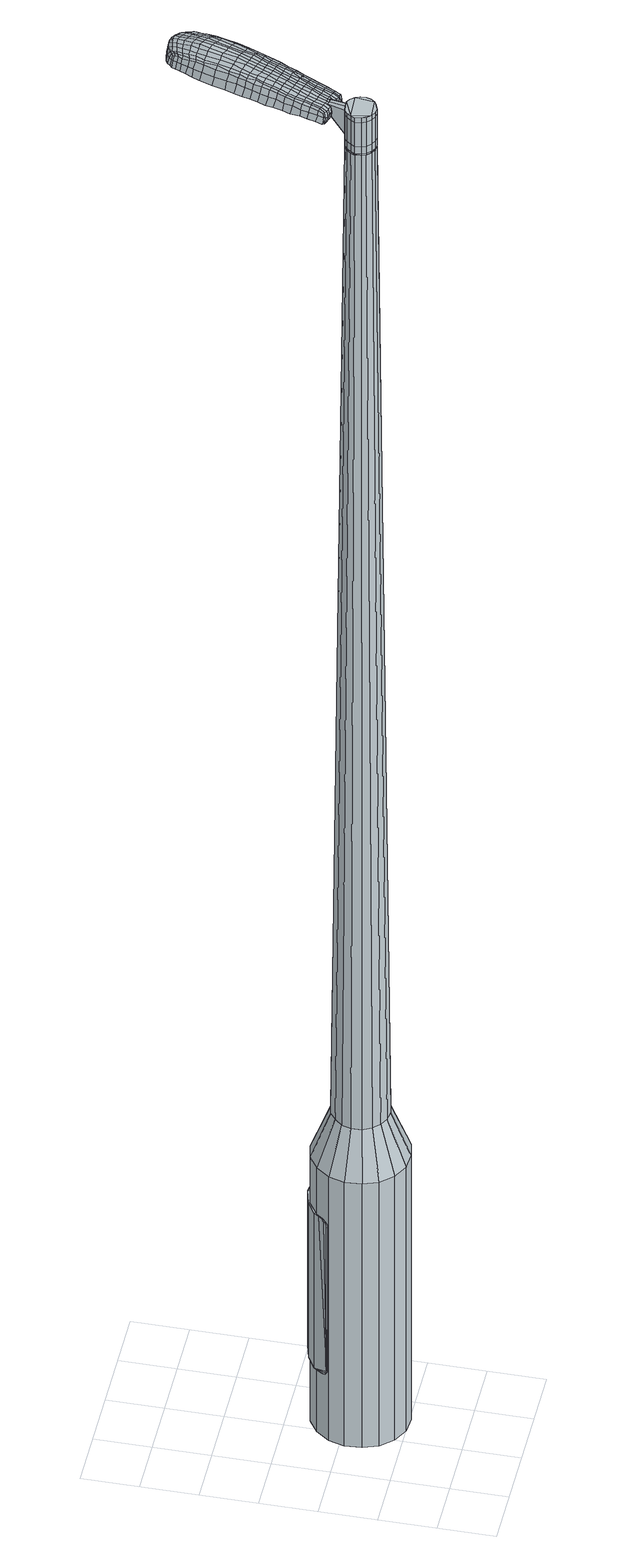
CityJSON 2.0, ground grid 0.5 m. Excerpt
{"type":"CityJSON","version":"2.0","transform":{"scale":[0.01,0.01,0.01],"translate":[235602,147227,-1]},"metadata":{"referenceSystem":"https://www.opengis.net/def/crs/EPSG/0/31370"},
"CityObjects":{
"object1":{"type":"GenericCityObject","attributes":{"cluster":628,"mean_distance_to_centroid":0.0548,"new_centroid_x":235602.78,"new_centroid_y":147227.89,"mean_distance_to_camera":6,"H1":107.79,"H2":111.02,"Z_final":111.36,"cluster2":-1,"proj_x":235607.17,"proj_y":147229.22,"id_line":64984,"bearing_l":163.11,"distance":4.59,"orientation":"right","G_obj":73.11},"geometry":[{"type":"MultiSurface","lod":"2","boundaries":[[[0,1,2,3]],[[1,4,5,2]],[[4,6,7,5]],[[6,8,9,7]],[[8,10,11,9]],[[10,12,13,11]],[[12,14,15,13]],[[14,16,17,15]],[[16,18,19,17]],[[18,20,21,19]],[[20,22,23,21]],[[22,24,25,23]],[[24,26,27,25]],[[26,28,29,27]],[[28,30,31,29]],[[30,32,33,31]],[[32,34,35,33]],[[34,0,3,35]],[[36,37,38,39]],[[38,40,41,42]],[[41,43,42]],[[42,44,45,46]],[[45,47,46]],[[46,48,49,50]],[[49,51,50]],[[42,46,50,38]],[[50,52,39,38]],[[53,36,39]],[[2,5,7,35]],[[7,9,11,15]],[[11,13,15]],[[15,17,19,23]],[[19,21,23]],[[23,25,27,31]],[[27,29,31]],[[15,23,31,7]],[[31,33,35,7]],[[3,2,35]],[[1,0,54,55]],[[0,34,56,54]],[[34,32,57,56]],[[32,30,58,57]],[[30,28,59,58]],[[28,26,60,59]],[[26,24,61,60]],[[24,22,62,61]],[[22,20,63,62]],[[20,18,64,63]],[[18,16,65,64]],[[16,14,66,65]],[[14,12,67,66]],[[12,10,68,67]],[[10,8,69,68]],[[8,6,70,69]],[[6,4,71,70]],[[4,1,55,71]],[[55,54,72,73]],[[54,56,74,72]],[[56,57,75,74]],[[57,58,76,75]],[[58,59,77,76]],[[59,60,78,77]],[[60,61,79,78]],[[61,62,80,79]],[[62,63,81,80]],[[63,64,82,81]],[[64,65,83,82]],[[65,66,84,83]],[[66,67,85,84]],[[67,68,86,85]],[[68,69,87,86]],[[69,70,88,87]],[[70,71,89,88]],[[71,55,73,89]],[[90,91,92,93]],[[74,94,91,90]],[[95,96,94,74]],[[97,98,96,95]],[[77,99,98,97]],[[100,101,99,77]],[[79,102,101,100]],[[103,104,102,79]],[[105,106,104,103]],[[107,108,106,105]],[[109,110,108,107]],[[84,111,110,109]],[[85,112,111,84]],[[113,114,112,85]],[[87,115,114,113]],[[116,117,115,87]],[[89,118,117,116]],[[93,92,118,89]],[[119,120,121,122]],[[123,119,122,124]],[[125,123,124,126]],[[127,125,126,128]],[[129,127,128,130]],[[131,129,130,132]],[[133,131,132,134]],[[135,133,134,136]],[[137,135,136,138]],[[139,137,138,140]],[[141,139,140,142]],[[143,141,142,144]],[[145,143,144,146]],[[147,145,146,148]],[[149,147,148,150]],[[151,149,150,152]],[[73,72,90,93]],[[72,74,90]],[[75,95,74]],[[75,76,97,95]],[[76,77,97]],[[78,100,77]],[[78,79,100]],[[80,103,79]],[[80,81,105,103]],[[81,82,107,105]],[[82,83,109,107]],[[83,84,109]],[[86,113,85]],[[86,87,113]],[[88,116,87]],[[88,89,116]],[[73,93,89]],[[153,154,92,91]],[[154,118,92]],[[155,117,118]],[[155,115,117]],[[156,114,115]],[[156,112,114]],[[157,110,111]],[[157,158,108,110]],[[158,159,106,108]],[[159,160,104,106]],[[160,102,104]],[[161,101,102]],[[161,99,101]],[[162,98,99]],[[162,163,96,98]],[[163,94,96]],[[153,91,94]],[[39,52,151,164]],[[154,153,165,152]],[[53,39,164,120]],[[153,94,121,165]],[[36,53,120,119]],[[94,163,122,121]],[[37,36,119,123]],[[163,162,124,122]],[[38,37,123,125]],[[162,99,126,124]],[[40,38,125,127]],[[99,161,128,126]],[[41,40,127,129]],[[161,102,130,128]],[[43,41,129,131]],[[102,160,132,130]],[[42,43,131,133]],[[160,159,134,132]],[[44,42,133,135]],[[159,158,136,134]],[[45,44,135,137]],[[158,157,138,136]],[[47,45,137,139]],[[157,111,140,138]],[[46,47,139,141]],[[111,112,142,140]],[[48,46,141,143]],[[112,156,144,142]],[[49,48,143,145]],[[156,115,146,144]],[[51,49,145,147]],[[115,155,148,146]],[[50,51,147,149]],[[155,118,150,148]],[[52,50,149,151]],[[118,154,152,150]],[[151,152,166,167]],[[152,165,168,166]],[[165,121,169,168]],[[121,120,170,169]],[[120,164,171,170]],[[164,151,167,171]],[[172,173,174,175]],[[176,172,175,177]],[[172,176,178,179]],[[173,172,179,180]],[[181,182,183,184]],[[185,181,184,186]],[[181,185,187,188]],[[182,181,188,189]],[[190,191,192,193]],[[194,190,193,195]],[[190,194,196,197]],[[191,190,197,198]],[[199,200,201,202]],[[203,199,202,204]],[[199,203,205,206]],[[200,199,206,207]],[[208,209,210,211]],[[212,208,211,213]],[[208,212,214,215]],[[209,208,215,216]],[[217,218,219,220]],[[221,217,220,222]],[[217,221,223,224]],[[218,217,224,225]],[[226,227,228,229]],[[218,226,229,219]],[[226,218,225,230]],[[227,226,230,231]],[[232,233,234,235]],[[227,232,235,228]],[[232,227,231,236]],[[233,232,236,237]],[[238,176,177,239]],[[233,238,239,234]],[[238,233,237,240]],[[176,238,240,178]],[[241,242,243,244]],[[245,241,244,246]],[[241,245,247,248]],[[242,241,248,249]],[[250,251,252,253]],[[242,250,253,243]],[[250,242,249,254]],[[251,250,254,255]],[[256,257,258,259]],[[251,256,259,252]],[[256,251,255,260]],[[257,256,260,261]],[[262,263,264,265]],[[257,262,265,258]],[[262,257,261,266]],[[263,262,266,267]],[[268,173,180,269]],[[263,268,269,264]],[[268,263,267,270]],[[173,268,270,174]],[[271,272,273,274]],[[275,271,274,276]],[[271,275,277,278]],[[272,271,278,279]],[[280,281,282,283]],[[272,280,283,273]],[[280,272,279,284]],[[281,280,284,285]],[[286,287,288,289]],[[281,286,289,282]],[[286,281,285,290]],[[287,286,290,291]],[[292,185,186,293]],[[287,292,293,288]],[[292,287,291,294]],[[185,292,294,187]],[[295,296,297,298]],[[299,295,298,300]],[[295,299,301,302]],[[296,295,302,303]],[[304,305,306,307]],[[296,304,307,297]],[[304,296,303,308]],[[305,304,308,309]],[[310,311,312,313]],[[305,310,313,306]],[[310,305,309,314]],[[311,310,314,315]],[[316,317,318,319]],[[311,316,319,312]],[[316,311,315,320]],[[317,316,320,321]],[[322,182,189,323]],[[317,322,323,318]],[[322,317,321,324]],[[182,322,324,183]],[[325,211,210,326]],[[327,325,326,328]],[[325,327,329,330]],[[211,325,330,213]],[[331,327,328,332]],[[333,331,332,334]],[[331,333,335,336]],[[327,331,336,329]],[[337,333,334,338]],[[339,337,338,340]],[[337,339,341,342]],[[333,337,342,335]],[[343,339,340,344]],[[345,343,344,346]],[[343,345,347,348]],[[339,343,348,341]],[[349,345,346,350]],[[200,349,350,201]],[[349,200,207,351]],[[345,349,351,347]],[[352,353,198,197]],[[354,352,197,196]],[[352,354,355,356]],[[353,352,356,357]],[[358,359,357,356]],[[360,358,356,355]],[[358,360,361,362]],[[359,358,362,363]],[[364,365,363,362]],[[366,364,362,361]],[[364,366,367,368]],[[365,364,368,369]],[[370,371,369,368]],[[372,370,368,367]],[[370,372,205,203]],[[371,370,203,204]],[[373,374,375,376]],[[275,373,376,277]],[[373,275,276,377]],[[374,373,377,378]],[[379,194,195,380]],[[374,379,380,375]],[[379,374,378,381]],[[194,379,381,196]],[[382,383,384,385]],[[221,382,385,223]],[[382,221,222,386]],[[383,382,386,387]],[[388,389,390,391]],[[383,388,391,384]],[[388,383,387,392]],[[389,388,392,393]],[[394,191,198,395]],[[389,394,395,390]],[[394,389,393,396]],[[191,394,396,192]],[[397,398,399,400]],[[179,397,400,180]],[[397,179,178,401]],[[398,397,401,402]],[[403,404,405,406]],[[398,403,406,399]],[[403,398,402,407]],[[404,403,407,408]],[[409,202,201,410]],[[404,409,410,405]],[[409,404,408,411]],[[202,409,411,204]],[[412,413,414,415]],[[184,412,415,186]],[[412,184,183,416]],[[413,412,416,417]],[[418,206,205,419]],[[413,418,419,414]],[[418,413,417,420]],[[206,418,420,207]],[[421,422,423,424]],[[299,421,424,301]],[[421,299,300,425]],[[422,421,425,426]],[[427,212,213,428]],[[422,427,428,423]],[[427,422,426,429]],[[212,427,429,214]],[[430,431,432,433]],[[245,430,433,247]],[[430,245,246,434]],[[431,430,434,435]],[[436,437,438,439]],[[431,436,439,432]],[[436,431,435,440]],[[437,436,440,441]],[[442,209,216,443]],[[437,442,443,438]],[[442,437,441,444]],[[209,442,444,210]],[[445,446,435,434]],[[244,445,434,246]],[[445,244,243,447]],[[446,445,447,448]],[[449,450,441,440]],[[446,449,440,435]],[[449,446,448,451]],[[450,449,451,452]],[[453,326,210,444]],[[450,453,444,441]],[[453,450,452,454]],[[326,453,454,328]],[[455,456,457,458]],[[302,455,458,303]],[[455,302,301,424]],[[456,455,424,423]],[[459,330,329,460]],[[456,459,460,457]],[[459,456,423,428]],[[330,459,428,213]],[[461,462,448,447]],[[253,461,447,243]],[[461,253,252,463]],[[462,461,463,464]],[[465,466,452,451]],[[462,465,451,448]],[[465,462,464,467]],[[466,465,467,468]],[[469,332,328,454]],[[466,469,454,452]],[[469,466,468,470]],[[332,469,470,334]],[[471,472,473,474]],[[308,471,474,309]],[[471,308,303,458]],[[472,471,458,457]],[[475,336,335,476]],[[472,475,476,473]],[[475,472,457,460]],[[336,475,460,329]],[[477,478,464,463]],[[259,477,463,252]],[[477,259,258,479]],[[478,477,479,480]],[[481,482,468,467]],[[478,481,467,464]],[[481,478,480,483]],[[482,481,483,484]],[[485,338,334,470]],[[482,485,470,468]],[[485,482,484,486]],[[338,485,486,340]],[[487,488,489,490]],[[314,487,490,315]],[[487,314,309,474]],[[488,487,474,473]],[[491,342,341,492]],[[488,491,492,489]],[[491,488,473,476]],[[342,491,476,335]],[[493,494,480,479]],[[265,493,479,258]],[[493,265,264,495]],[[494,493,495,496]],[[497,498,484,483]],[[494,497,483,480]],[[497,494,496,499]],[[498,497,499,500]],[[501,344,340,486]],[[498,501,486,484]],[[501,498,500,502]],[[344,501,502,346]],[[503,504,505,506]],[[320,503,506,321]],[[503,320,315,490]],[[504,503,490,489]],[[507,348,347,508]],[[504,507,508,505]],[[507,504,489,492]],[[348,507,492,341]],[[509,510,496,495]],[[269,509,495,264]],[[509,269,180,400]],[[510,509,400,399]],[[511,512,500,499]],[[510,511,499,496]],[[511,510,399,406]],[[512,511,406,405]],[[513,350,346,502]],[[512,513,502,500]],[[513,512,405,410]],[[350,513,410,201]],[[514,515,417,416]],[[324,514,416,183]],[[514,324,321,506]],[[515,514,506,505]],[[516,351,207,420]],[[515,516,420,417]],[[516,515,505,508]],[[351,516,508,347]],[[517,518,378,377]],[[274,517,377,276]],[[517,274,273,519]],[[518,517,519,520]],[[521,354,196,381]],[[518,521,381,378]],[[521,518,520,522]],[[354,521,522,355]],[[523,524,525,526]],[[224,523,526,225]],[[523,224,223,385]],[[524,523,385,384]],[[527,528,529,530]],[[524,527,530,525]],[[527,524,384,391]],[[528,527,391,390]],[[531,353,357,532]],[[528,531,532,529]],[[531,528,390,395]],[[353,531,395,198]],[[533,534,520,519]],[[283,533,519,273]],[[533,283,282,535]],[[534,533,535,536]],[[537,360,355,522]],[[534,537,522,520]],[[537,534,536,538]],[[360,537,538,361]],[[539,540,541,542]],[[230,539,542,231]],[[539,230,225,526]],[[540,539,526,525]],[[543,544,545,546]],[[540,543,546,541]],[[543,540,525,530]],[[544,543,530,529]],[[547,359,363,548]],[[544,547,548,545]],[[547,544,529,532]],[[359,547,532,357]],[[549,550,536,535]],[[289,549,535,282]],[[549,289,288,551]],[[550,549,551,552]],[[553,366,361,538]],[[550,553,538,536]],[[553,550,552,554]],[[366,553,554,367]],[[555,556,557,558]],[[236,555,558,237]],[[555,236,231,542]],[[556,555,542,541]],[[559,560,561,562]],[[556,559,562,557]],[[559,556,541,546]],[[560,559,546,545]],[[563,365,369,564]],[[560,563,564,561]],[[563,560,545,548]],[[365,563,548,363]],[[565,566,552,551]],[[293,565,551,288]],[[565,293,186,415]],[[566,565,415,414]],[[567,372,367,554]],[[566,567,554,552]],[[567,566,414,419]],[[372,567,419,205]],[[568,569,402,401]],[[240,568,401,178]],[[568,240,237,558]],[[569,568,558,557]],[[570,571,408,407]],[[569,570,407,402]],[[570,569,557,562]],[[571,570,562,561]],[[572,371,204,411]],[[571,572,411,408]],[[572,571,561,564]],[[371,572,564,369]],[[573,574,575,576]],[[576,575,577,578]],[[579,577,575,580]],[[580,575,574,581]],[[582,583,584,585]],[[585,584,586,587]],[[588,586,584,589]],[[589,584,583,590]],[[591,592,593,594]],[[594,593,595,596]],[[597,595,593,598]],[[598,593,592,599]],[[600,601,602,603]],[[603,602,604,605]],[[606,604,602,607]],[[607,602,601,608]],[[609,610,611,612]],[[612,611,613,614]],[[615,613,611,616]],[[616,611,610,617]],[[618,619,620,621]],[[621,620,622,623]],[[624,622,620,625]],[[625,620,619,626]],[[627,628,629,630]],[[630,629,619,618]],[[626,619,629,631]],[[631,629,628,632]],[[633,634,635,636]],[[636,635,628,627]],[[632,628,635,637]],[[637,635,634,638]],[[578,577,639,640]],[[640,639,634,633]],[[638,634,639,641]],[[641,639,577,579]],[[642,643,644,645]],[[645,644,646,647]],[[648,646,644,649]],[[649,644,643,650]],[[651,652,653,654]],[[654,653,643,642]],[[650,643,653,655]],[[655,653,652,656]],[[657,658,659,660]],[[660,659,652,651]],[[656,652,659,661]],[[661,659,658,662]],[[663,664,665,666]],[[666,665,658,657]],[[662,658,665,667]],[[667,665,664,668]],[[581,574,669,670]],[[670,669,664,663]],[[668,664,669,671]],[[671,669,574,573]],[[672,673,674,675]],[[675,674,676,677]],[[678,676,674,679]],[[679,674,673,680]],[[681,682,683,684]],[[684,683,673,672]],[[680,673,683,685]],[[685,683,682,686]],[[687,688,689,690]],[[690,689,682,681]],[[686,682,689,691]],[[691,689,688,692]],[[587,586,693,694]],[[694,693,688,687]],[[692,688,693,695]],[[695,693,586,588]],[[696,697,698,699]],[[699,698,700,701]],[[702,700,698,703]],[[703,698,697,704]],[[705,706,707,708]],[[708,707,697,696]],[[704,697,707,709]],[[709,707,706,710]],[[711,712,713,714]],[[714,713,706,705]],[[710,706,713,715]],[[715,713,712,716]],[[717,718,719,720]],[[720,719,712,711]],[[716,712,719,721]],[[721,719,718,722]],[[590,583,723,724]],[[724,723,718,717]],[[722,718,723,725]],[[725,723,583,582]],[[609,612,726,727]],[[727,726,728,729]],[[730,728,726,731]],[[731,726,612,614]],[[729,728,732,733]],[[733,732,734,735]],[[736,734,732,737]],[[737,732,728,730]],[[735,734,738,739]],[[739,738,740,741]],[[742,740,738,743]],[[743,738,734,736]],[[741,740,744,745]],[[745,744,746,747]],[[748,746,744,749]],[[749,744,740,742]],[[747,746,750,751]],[[751,750,601,600]],[[608,601,750,752]],[[752,750,746,748]],[[599,753,754,598]],[[598,754,755,597]],[[756,755,754,757]],[[757,754,753,758]],[[758,759,760,757]],[[757,760,761,756]],[[762,761,760,763]],[[763,760,759,764]],[[764,765,766,763]],[[763,766,767,762]],[[768,767,766,769]],[[769,766,765,770]],[[770,771,772,769]],[[769,772,773,768]],[[606,773,772,604]],[[604,772,771,605]],[[774,775,776,777]],[[777,776,676,678]],[[677,676,776,778]],[[778,776,775,779]],[[596,595,780,781]],[[781,780,775,774]],[[779,775,780,782]],[[782,780,595,597]],[[783,784,785,786]],[[786,785,622,624]],[[623,622,785,787]],[[787,785,784,788]],[[789,790,791,792]],[[792,791,784,783]],[[788,784,791,793]],[[793,791,790,794]],[[599,592,795,796]],[[796,795,790,789]],[[794,790,795,797]],[[797,795,592,591]],[[798,799,800,801]],[[801,800,580,581]],[[579,580,800,802]],[[802,800,799,803]],[[804,805,806,807]],[[807,806,799,798]],[[803,799,806,808]],[[808,806,805,809]],[[600,603,810,811]],[[811,810,805,804]],[[809,805,810,812]],[[812,810,603,605]],[[813,814,815,816]],[[816,815,585,587]],[[582,585,815,817]],[[817,815,814,818]],[[606,607,819,820]],[[820,819,814,813]],[[818,814,819,821]],[[821,819,607,608]],[[822,823,824,825]],[[825,824,700,702]],[[701,700,824,826]],[[826,824,823,827]],[[614,613,828,829]],[[829,828,823,822]],[[827,823,828,830]],[[830,828,613,615]],[[831,832,833,648]],[[833,646,648]],[[647,646,833,834]],[[834,833,832,835]],[[836,837,838,839]],[[839,838,832,831]],[[835,832,838,840]],[[840,838,837,841]],[[617,610,842,843]],[[843,842,837,836]],[[841,837,842,844]],[[844,842,610,609]],[[835,845,846,834]],[[834,846,645,647]],[[642,645,846,847]],[[847,846,845,848]],[[841,849,850,840]],[[840,850,845,835]],[[848,845,850,851]],[[851,850,849,852]],[[609,727,853,844]],[[844,853,849,841]],[[852,849,853,854]],[[854,853,727,729]],[[855,856,857,858]],[[858,857,703,704]],[[702,703,857,825]],[[825,857,856,822]],[[730,731,859,860]],[[860,859,856,855]],[[822,856,859,829]],[[829,859,731,614]],[[848,861,862,847]],[[847,862,654,642]],[[651,654,862,863]],[[863,862,861,864]],[[852,865,866,851]],[[851,866,861,848]],[[864,861,866,867]],[[867,866,865,868]],[[729,733,869,854]],[[854,869,865,852]],[[868,865,869,870]],[[870,869,733,735]],[[871,872,873,874]],[[874,873,709,710]],[[704,709,873,858]],[[858,873,872,855]],[[736,737,875,876]],[[876,875,872,871]],[[855,872,875,860]],[[860,875,737,730]],[[864,877,878,863]],[[863,878,660,651]],[[657,660,878,879]],[[879,878,877,880]],[[868,881,882,867]],[[867,882,877,864]],[[880,877,882,883]],[[883,882,881,884]],[[735,739,885,870]],[[870,885,881,868]],[[884,881,885,886]],[[886,885,739,741]],[[887,888,889,890]],[[890,889,715,716]],[[710,715,889,874]],[[874,889,888,871]],[[742,743,891,892]],[[892,891,888,887]],[[871,888,891,876]],[[876,891,743,736]],[[880,893,894,879]],[[879,894,666,657]],[[663,666,894,895]],[[895,894,893,896]],[[884,897,898,883]],[[883,898,893,880]],[[896,893,898,899]],[[899,898,897,900]],[[741,745,901,886]],[[886,901,897,884]],[[900,897,901,902]],[[902,901,745,747]],[[903,904,905,906]],[[906,905,721,722]],[[716,721,905,890]],[[890,905,904,887]],[[748,749,907,908]],[[908,907,904,903]],[[887,904,907,892]],[[892,907,749,742]],[[896,909,910,895]],[[895,910,670,663]],[[581,670,910,801]],[[801,910,909,798]],[[900,911,912,899]],[[899,912,909,896]],[[798,909,912,807]],[[807,912,911,804]],[[747,751,913,902]],[[902,913,911,900]],[[804,911,913,811]],[[811,913,751,600]],[[818,914,915,817]],[[817,915,725,582]],[[722,725,915,906]],[[906,915,914,903]],[[608,752,916,821]],[[821,916,914,818]],[[903,914,916,908]],[[908,916,752,748]],[[779,917,918,778]],[[778,918,675,677]],[[672,675,918,919]],[[919,918,917,920]],[[597,755,921,782]],[[782,921,917,779]],[[920,917,921,922]],[[922,921,755,756]],[[923,924,925,926]],[[926,925,625,626]],[[624,625,925,786]],[[786,925,924,783]],[[927,928,929,930]],[[930,929,924,923]],[[783,924,929,792]],[[792,929,928,789]],[[758,753,931,932]],[[932,931,928,927]],[[789,928,931,796]],[[796,931,753,599]],[[920,933,934,919]],[[919,934,684,672]],[[681,684,934,935]],[[935,934,933,936]],[[756,761,937,922]],[[922,937,933,920]],[[936,933,937,938]],[[938,937,761,762]],[[939,940,941,942]],[[942,941,631,632]],[[626,631,941,926]],[[926,941,940,923]],[[943,944,945,946]],[[946,945,940,939]],[[923,940,945,930]],[[930,945,944,927]],[[764,759,947,948]],[[948,947,944,943]],[[927,944,947,932]],[[932,947,759,758]],[[936,949,950,935]],[[935,950,690,681]],[[687,690,950,951]],[[951,950,949,952]],[[762,767,953,938]],[[938,953,949,936]],[[952,949,953,954]],[[954,953,767,768]],[[955,956,957,958]],[[958,957,637,638]],[[632,637,957,942]],[[942,957,956,939]],[[959,960,961,962]],[[962,961,956,955]],[[939,956,961,946]],[[946,961,960,943]],[[770,765,963,964]],[[964,963,960,959]],[[943,960,963,948]],[[948,963,765,764]],[[952,965,966,951]],[[951,966,694,687]],[[587,694,966,816]],[[816,966,965,813]],[[768,773,967,954]],[[954,967,965,952]],[[813,965,967,820]],[[820,967,773,606]],[[803,968,969,802]],[[802,969,641,579]],[[638,641,969,958]],[[958,969,968,955]],[[809,970,971,808]],[[808,971,968,803]],[[955,968,971,962]],[[962,971,970,959]],[[605,771,972,812]],[[812,972,970,809]],[[959,970,972,964]],[[964,972,771,770]],[[573,576,175,174]],[[576,578,177,175]],[[588,589,188,187]],[[589,590,189,188]],[[591,594,193,192]],[[594,596,195,193]],[[615,616,215,214]],[[616,617,216,215]],[[618,621,220,219]],[[621,623,222,220]],[[627,630,229,228]],[[630,618,219,229]],[[633,636,235,234]],[[636,627,228,235]],[[578,640,239,177]],[[640,633,234,239]],[[648,649,248,247]],[[649,650,249,248]],[[650,655,254,249]],[[655,656,255,254]],[[656,661,260,255]],[[661,662,261,260]],[[662,667,266,261]],[[667,668,267,266]],[[668,671,270,267]],[[671,573,174,270]],[[678,679,278,277]],[[679,680,279,278]],[[680,685,284,279]],[[685,686,285,284]],[[686,691,290,285]],[[691,692,291,290]],[[692,695,294,291]],[[695,588,187,294]],[[696,699,298,297]],[[699,701,300,298]],[[705,708,307,306]],[[708,696,297,307]],[[711,714,313,312]],[[714,705,306,313]],[[717,720,319,318]],[[720,711,312,319]],[[590,724,323,189]],[[724,717,318,323]],[[774,777,376,375]],[[777,678,277,376]],[[596,781,380,195]],[[781,774,375,380]],[[623,787,386,222]],[[787,788,387,386]],[[788,793,392,387]],[[793,794,393,392]],[[794,797,396,393]],[[797,591,192,396]],[[701,826,425,300]],[[826,827,426,425]],[[827,830,429,426]],[[830,615,214,429]],[[831,648,433,432]],[[648,247,433]],[[836,839,439,438]],[[839,831,432,439]],[[617,843,443,216]],[[843,836,438,443]],[[973,974,975,976]],[[977,978,976,975]],[[979,980,981,982]],[[983,984,985,986]],[[974,987,988,975]],[[989,977,975,988]],[[990,979,982,991]],[[992,993,984,983]],[[987,994,995,988]],[[995,996,989,988]],[[997,990,991,998]],[[999,993,992,1000]],[[994,1001,1002,995]],[[1002,1003,996,995]],[[1004,997,998,1005]],[[1006,999,1000,1007]],[[1008,1009,1010,1011]],[[1012,1013,1009,1008]],[[1012,1014,1015,1013]],[[1014,1016,1017,1015]],[[1018,1019,1020,1021]],[[1022,1023,1019,1018]],[[1024,1025,1023,1022]],[[1026,1027,1025,1024]],[[1021,1010,1009,1018]],[[1018,1009,1013,1022]],[[1013,1015,1024,1022]],[[1015,1017,1026,1024]],[[982,981,978,977]],[[991,982,977,989]],[[996,998,991,989]],[[1003,1005,998,996]],[[983,986,980,979]],[[992,983,979,990]],[[1000,992,990,997]],[[1007,1000,997,1004]],[[984,1008,1011,985]],[[993,1012,1008,984]],[[1014,1012,993,999]],[[1016,1014,999,1006]],[[1028,1029,1030,1031]],[[1030,1032,1033,1034]],[[1030,1034,1035,1036]],[[1030,1036,1031]],[[1037,1028,1031,1038]],[[1039,1038,1031,1040]],[[1041,1040,1031]],[[1042,1030,1029,1043]],[[1044,1042,1043,1045]],[[1046,1044,1045,1047]],[[1048,1046,1047,1049]],[[1050,1048,1049,1051]],[[1051,1052,1053,1054]],[[1051,1054,1055,1056]],[[1051,1056,1057,1058]],[[1057,1059,1060,1061]],[[1057,1061,1062,1063]],[[1057,1063,1058]],[[1051,1058,1050]],[[1064,1065,1029,1028]],[[1066,1067,1032,1030]],[[1068,1069,1041,1031]],[[1065,1070,1043,1029]],[[1071,1066,1030,1042]],[[1070,1072,1045,1043]],[[1073,1071,1042,1044]],[[1072,1074,1047,1045]],[[1075,1073,1044,1046]],[[1074,1076,1049,1047]],[[1077,1075,1046,1048]],[[1076,1078,1051,1049]],[[1079,1077,1048,1050]],[[1078,1080,1052,1051]],[[1081,1082,1059,1057]],[[1083,1079,1050,1058]],[[1053,1052,1080,1084]],[[1054,1053,1084,1085]],[[1055,1054,1085,1086]],[[1056,1055,1086,1087]],[[1057,1056,1087,1081]],[[1088,1064,1028,1037]],[[1089,1088,1037,1038]],[[1090,1089,1038,1039]],[[1091,1090,1039,1040]],[[1069,1091,1040,1041]],[[1033,1032,1067,1092]],[[1060,1059,1082,1093]],[[1034,1033,1092,1094]],[[1035,1034,1094,1095]],[[1036,1035,1095,1096]],[[1031,1036,1096,1068]],[[1061,1060,1093,1097]],[[1062,1061,1097,1098]],[[1063,1062,1098,1099]],[[1058,1063,1099,1083]]]}]}
},
"vertices":[
[89,131,384],[102,125,384],[102,125,96],[89,131,96],[112,114,384],[112,114,96],[118,100,384],[118,100,96],[119,86,384],[119,86,96],[114,72,384],[114,72,96],[106,60,384],[106,60,96],[93,52,384],[93,52,96],[79,49,384],[79,49,96],[64,50,384],[64,50,96],[51,57,384],[51,57,96],[41,68,384],[41,68,96],[36,81,384],[36,81,96],[35,96,384],[35,96,96],[39,110,384],[39,110,96],[48,122,384],[48,122,96],[60,130,384],[60,130,96],[74,133,384],[74,133,96],[71,103,1524],[68,101,1524],[65,97,1524],[81,104,1524],[63,93,1524],[64,88,1524],[69,80,1524],[65,84,1524],[73,78,1524],[77,77,1524],[86,81,1524],[82,79,1524],[89,85,1524],[90,89,1524],[88,98,1524],[90,94,1524],[85,102,1524],[76,104,1524],[84,115,429],[92,111,429],[75,116,429],[67,114,429],[60,109,429],[54,102,429],[52,94,429],[52,85,429],[56,77,429],[62,71,429],[69,67,429],[78,66,429],[87,68,429],[94,73,429],[99,79,429],[102,88,429],[101,97,429],[98,105,429],[81,104,1483],[85,102,1483],[76,104,1483],[71,103,1483],[68,101,1483],[65,97,1483],[63,93,1483],[64,88,1483],[65,84,1483],[69,80,1483],[73,78,1483],[77,77,1483],[82,79,1483],[86,81,1483],[89,85,1483],[90,89,1483],[90,94,1483],[88,98,1483],[80,103,1483],[80,103,1485],[84,101,1485],[84,101,1483],[76,104,1485],[72,103,1483],[72,103,1485],[68,100,1483],[68,100,1485],[65,97,1485],[64,92,1483],[64,92,1485],[64,88,1485],[66,84,1483],[66,84,1485],[69,81,1483],[69,81,1485],[73,79,1483],[73,79,1485],[77,78,1483],[77,78,1485],[82,79,1485],[86,81,1485],[88,85,1483],[88,85,1485],[90,89,1485],[89,94,1483],[89,94,1485],[88,98,1485],[71,103,1519],[76,104,1519],[76,104,1493],[71,103,1493],[68,101,1519],[68,101,1493],[65,97,1519],[65,97,1493],[63,93,1519],[63,93,1493],[64,88,1519],[64,88,1493],[65,84,1519],[65,84,1493],[69,80,1519],[69,80,1493],[73,78,1519],[73,78,1493],[77,77,1519],[77,77,1493],[82,79,1519],[82,79,1493],[86,81,1519],[86,81,1493],[89,85,1519],[89,85,1493],[90,89,1519],[90,89,1493],[90,94,1519],[90,94,1493],[88,98,1519],[88,98,1493],[85,102,1519],[85,102,1493],[81,104,1485],[85,102,1485],[90,94,1485],[89,85,1485],[77,77,1485],[73,78,1485],[69,80,1485],[65,84,1485],[63,93,1485],[68,101,1485],[71,103,1485],[81,104,1519],[81,104,1493],[89,121,1513],[89,121,1518],[86,122,1513],[83,123,1513],[83,123,1518],[86,122,1518],[126,187,1519],[124,180,1518],[126,181,1509],[128,188,1510],[129,195,1519],[131,196,1510],[127,195,1526],[125,186,1525],[122,180,1525],[90,198,1519],[88,191,1518],[89,190,1525],[91,197,1525],[92,207,1519],[93,205,1526],[91,208,1510],[88,200,1510],[87,193,1509],[128,263,1519],[131,262,1519],[131,263,1513],[128,264,1513],[123,263,1519],[124,264,1513],[123,262,1524],[127,262,1524],[131,261,1524],[106,192,1530],[104,185,1529],[107,184,1529],[109,191,1530],[109,201,1531],[112,200,1531],[105,202,1530],[103,193,1530],[101,186,1529],[83,115,1512],[85,114,1512],[86,116,1517],[83,116,1517],[80,116,1512],[81,117,1517],[80,117,1506],[83,116,1506],[86,115,1506],[142,244,1519],[142,241,1519],[143,241,1512],[144,244,1512],[142,246,1518],[144,247,1512],[141,246,1522],[141,244,1523],[140,241,1524],[141,236,1519],[140,230,1519],[141,231,1512],[142,237,1512],[139,236,1524],[138,230,1525],[138,225,1519],[136,217,1519],[138,218,1511],[140,225,1511],[137,224,1526],[134,217,1526],[133,206,1519],[134,207,1510],[131,206,1526],[101,118,1513],[104,125,1513],[102,124,1518],[100,117,1517],[99,112,1512],[98,113,1516],[100,113,1506],[102,118,1507],[105,125,1507],[106,132,1514],[109,139,1515],[107,138,1520],[105,131,1519],[108,132,1507],[110,139,1507],[111,146,1515],[114,153,1516],[112,152,1522],[110,145,1521],[113,146,1508],[116,153,1508],[117,160,1517],[119,167,1517],[117,166,1524],[115,159,1523],[118,160,1508],[121,167,1509],[122,173,1518],[120,173,1524],[123,174,1509],[108,255,1519],[107,252,1519],[108,251,1524],[109,254,1523],[110,257,1518],[110,256,1522],[109,258,1512],[107,256,1512],[106,253,1512],[105,248,1519],[103,242,1519],[104,241,1525],[106,247,1524],[104,249,1512],[102,244,1512],[101,237,1519],[98,229,1519],[100,228,1526],[102,235,1526],[100,238,1511],[97,231,1511],[95,218,1519],[96,217,1526],[94,220,1510],[72,126,1513],[74,134,1513],[73,135,1507],[71,128,1507],[71,121,1512],[70,122,1506],[72,122,1516],[73,126,1517],[75,133,1518],[75,141,1514],[77,148,1515],[76,150,1507],[75,142,1507],[76,140,1519],[78,147,1520],[79,156,1515],[81,163,1516],[80,165,1508],[78,157,1508],[80,155,1521],[82,162,1522],[82,170,1517],[84,177,1517],[83,179,1509],[81,172,1508],[84,169,1523],[85,176,1524],[86,184,1518],[85,186,1509],[87,183,1524],[85,121,1519],[87,121,1519],[87,129,1520],[90,128,1520],[84,129,1520],[82,122,1519],[89,136,1522],[92,135,1522],[91,143,1523],[94,142,1523],[88,144,1523],[86,137,1521],[93,150,1524],[96,149,1524],[96,157,1525],[98,156,1525],[92,158,1525],[90,151,1524],[98,164,1526],[101,163,1526],[100,171,1527],[103,170,1527],[97,172,1527],[94,165,1526],[102,178,1528],[105,177,1528],[99,179,1528],[126,259,1527],[130,258,1527],[122,259,1526],[121,255,1527],[125,255,1528],[128,254,1528],[123,249,1529],[127,247,1529],[119,249,1528],[117,242,1530],[121,242,1530],[125,240,1530],[119,235,1531],[122,233,1531],[115,235,1530],[112,227,1531],[116,226,1531],[120,225,1531],[112,214,1531],[116,212,1531],[109,215,1531],[111,259,1518],[114,261,1519],[113,262,1513],[110,260,1513],[111,257,1523],[114,259,1523],[118,262,1519],[118,263,1513],[118,261,1524],[142,249,1518],[141,251,1518],[140,250,1523],[141,248,1523],[143,249,1513],[142,252,1513],[139,255,1519],[137,258,1519],[137,256,1524],[139,253,1523],[140,255,1513],[138,259,1513],[134,260,1519],[134,259,1524],[135,261,1513],[123,187,1528],[121,187,1528],[119,181,1528],[121,180,1527],[126,195,1528],[124,196,1529],[119,188,1529],[116,189,1530],[113,182,1529],[116,181,1528],[121,197,1529],[118,198,1530],[112,190,1530],[110,183,1529],[115,199,1531],[92,196,1528],[94,196,1529],[97,204,1529],[94,205,1528],[90,189,1527],[93,189,1528],[98,195,1529],[101,203,1530],[96,188,1528],[71,119,1512],[73,118,1512],[74,119,1517],[72,120,1517],[71,120,1506],[73,119,1506],[77,117,1512],[77,118,1517],[76,118,1506],[97,111,1512],[95,111,1512],[96,112,1506],[98,111,1506],[97,112,1517],[95,113,1517],[93,112,1512],[91,113,1512],[91,114,1506],[94,113,1506],[93,113,1517],[91,114,1517],[88,114,1512],[89,114,1506],[88,115,1517],[98,117,1519],[97,118,1519],[101,124,1520],[99,125,1520],[95,118,1519],[92,119,1519],[97,126,1520],[95,126,1520],[90,120,1519],[92,127,1520],[74,125,1519],[76,124,1519],[78,132,1520],[76,132,1520],[79,123,1519],[81,131,1520],[103,131,1521],[102,132,1521],[106,138,1522],[104,139,1522],[99,133,1521],[97,133,1521],[102,140,1522],[99,140,1523],[94,134,1522],[97,141,1523],[78,139,1521],[80,139,1521],[81,146,1522],[79,147,1522],[83,138,1521],[85,145,1522],[108,145,1523],[107,146,1523],[111,152,1524],[109,153,1524],[104,147,1523],[102,147,1524],[107,154,1525],[104,155,1525],[99,148,1524],[101,155,1525],[81,154,1523],[83,153,1523],[85,160,1524],[83,161,1524],[87,152,1524],[89,159,1525],[113,159,1525],[112,160,1525],[116,166,1526],[114,167,1526],[109,161,1526],[106,162,1526],[111,168,1527],[109,169,1527],[103,162,1526],[106,169,1527],[85,168,1525],[87,167,1525],[89,175,1526],[87,175,1526],[91,166,1526],[93,174,1527],[118,173,1527],[116,174,1527],[114,175,1527],[111,176,1528],[108,176,1528],[89,182,1527],[91,182,1527],[94,181,1528],[111,255,1525],[113,257,1525],[109,252,1526],[112,253,1526],[117,258,1526],[116,254,1527],[140,245,1525],[139,248,1525],[139,244,1526],[140,242,1525],[138,251,1525],[136,254,1526],[135,250,1527],[137,247,1526],[133,256,1526],[132,252,1527],[108,247,1526],[110,248,1527],[105,241,1527],[108,242,1528],[114,249,1528],[112,242,1529],[138,237,1526],[137,239,1527],[136,233,1528],[137,231,1527],[135,241,1527],[133,244,1528],[131,237,1529],[134,235,1528],[130,246,1528],[128,239,1530],[103,235,1528],[106,236,1529],[101,228,1528],[103,228,1529],[110,236,1529],[107,227,1530],[135,225,1528],[134,227,1528],[132,219,1529],[133,217,1528],[132,228,1529],[129,230,1530],[126,222,1530],[129,220,1530],[126,232,1530],[123,223,1531],[98,216,1529],[100,216,1529],[104,215,1530],[130,206,1528],[128,207,1529],[125,209,1530],[122,210,1530],[119,211,1531],[124,182,1509],[122,181,1518],[124,188,1518],[126,188,1509],[127,196,1519],[129,196,1510],[125,195,1525],[123,187,1525],[120,180,1525],[91,190,1525],[90,191,1518],[91,198,1518],[93,196,1525],[94,206,1519],[95,205,1525],[93,208,1510],[90,200,1509],[89,193,1509],[131,261,1513],[130,260,1519],[127,261,1519],[127,262,1513],[124,261,1519],[124,262,1513],[123,260,1524],[127,260,1524],[130,259,1524],[107,185,1528],[104,186,1528],[106,193,1529],[109,192,1529],[109,201,1529],[112,200,1529],[105,202,1529],[103,194,1529],[101,187,1528],[86,117,1516],[86,117,1512],[84,117,1512],[84,118,1516],[81,118,1512],[81,119,1516],[81,119,1506],[84,118,1506],[86,117,1506],[141,241,1512],[140,241,1519],[140,244,1518],[142,244,1512],[140,246,1518],[142,246,1512],[139,246,1522],[139,244,1523],[138,241,1523],[139,231,1512],[138,231,1519],[139,236,1519],[140,237,1512],[137,236,1524],[136,231,1525],[136,218,1511],[134,218,1519],[136,225,1519],[138,226,1511],[135,225,1525],[133,217,1526],[131,207,1519],[133,208,1510],[129,206,1526],[100,125,1518],[102,125,1513],[99,118,1513],[98,118,1517],[97,114,1512],[97,115,1515],[98,114,1506],[100,119,1506],[103,126,1507],[106,139,1520],[107,139,1514],[104,132,1514],[103,132,1519],[106,133,1507],[108,140,1507],[111,153,1522],[112,153,1516],[110,146,1515],[108,146,1521],[111,147,1508],[114,154,1508],[116,167,1523],[117,167,1517],[115,160,1516],[113,160,1522],[116,161,1508],[119,168,1508],[120,174,1517],[118,174,1524],[122,175,1509],[110,250,1523],[109,251,1519],[110,254,1518],[111,253,1523],[111,256,1518],[112,255,1522],[110,257,1512],[109,255,1512],[108,252,1512],[106,240,1525],[105,241,1519],[107,247,1519],[108,246,1524],[106,248,1512],[104,243,1512],[101,227,1526],[100,228,1519],[103,236,1519],[104,235,1525],[102,237,1511],[99,230,1511],[97,217,1519],[98,216,1526],[96,219,1510],[75,135,1507],[76,133,1513],[74,126,1513],[73,127,1506],[73,121,1512],[72,122,1506],[74,122,1515],[75,125,1517],[76,132,1518],[78,149,1507],[79,148,1514],[77,141,1514],[77,142,1507],[78,140,1519],[80,147,1520],[82,164,1508],[83,163,1516],[81,155,1515],[80,157,1508],[82,154,1521],[84,161,1522],[85,179,1508],[86,177,1517],[84,170,1516],[83,171,1508],[85,169,1522],[87,176,1523],[88,184,1517],[87,186,1509],[89,183,1524],[85,122,1518],[88,122,1518],[87,129,1519],[90,128,1519],[84,130,1519],[82,123,1518],[89,136,1520],[92,136,1520],[92,143,1521],[94,143,1521],[89,144,1521],[87,137,1520],[94,151,1523],[96,150,1523],[96,158,1524],[98,157,1524],[93,159,1524],[91,151,1523],[98,165,1525],[101,164,1525],[100,172,1526],[103,171,1526],[97,173,1526],[95,166,1525],[102,179,1527],[105,178,1527],[99,180,1527],[129,257,1526],[126,258,1526],[122,258,1525],[121,254,1526],[125,254,1526],[128,253,1526],[126,247,1528],[123,248,1528],[119,248,1527],[117,242,1528],[121,241,1529],[124,240,1529],[122,233,1530],[119,234,1530],[115,235,1529],[113,226,1530],[116,226,1530],[120,225,1530],[116,213,1530],[113,214,1530],[109,214,1530],[114,260,1513],[114,258,1518],[112,257,1518],[111,258,1512],[113,256,1523],[115,257,1523],[119,260,1519],[119,261,1513],[119,259,1523],[138,249,1523],[139,250,1518],[140,248,1518],[139,247,1523],[141,248,1512],[140,251,1512],[135,255,1523],[136,256,1519],[138,253,1519],[137,252,1523],[139,254,1513],[136,257,1513],[133,258,1519],[133,257,1524],[134,259,1513],[118,181,1527],[121,188,1527],[122,187,1527],[119,181,1526],[124,195,1527],[123,196,1528],[113,183,1528],[115,190,1528],[118,189,1528],[116,182,1527],[121,197,1528],[118,198,1529],[112,191,1529],[110,184,1528],[115,199,1529],[97,204,1528],[95,196,1527],[93,196,1527],[96,204,1527],[92,189,1526],[93,189,1527],[99,195,1528],[101,203,1528],[97,188,1527],[75,121,1516],[74,120,1512],[73,120,1512],[74,121,1516],[72,121,1506],[74,121,1506],[77,119,1512],[78,120,1516],[77,120,1506],[97,114,1506],[96,114,1512],[97,113,1512],[96,114,1516],[96,115,1516],[92,116,1506],[91,115,1512],[94,114,1512],[95,115,1506],[94,115,1516],[91,116,1516],[89,116,1512],[89,117,1506],[89,117,1516],[97,119,1518],[98,118,1518],[100,125,1519],[99,125,1519],[92,120,1518],[95,119,1518],[97,126,1519],[95,127,1519],[90,121,1518],[92,128,1519],[78,132,1519],[76,125,1518],[75,125,1518],[77,132,1519],[79,124,1518],[81,131,1519],[102,133,1520],[102,132,1520],[105,139,1521],[104,140,1521],[97,134,1520],[99,133,1520],[102,140,1521],[99,141,1521],[94,135,1520],[97,142,1521],[82,146,1521],[80,139,1520],[79,140,1520],[81,147,1521],[83,138,1520],[85,145,1521],[107,147,1522],[107,146,1522],[110,153,1523],[109,154,1523],[102,148,1522],[104,147,1522],[107,154,1523],[104,155,1524],[99,149,1523],[101,156,1524],[86,161,1523],[84,154,1522],[83,154,1522],[84,161,1523],[87,153,1522],[89,160,1523],[111,161,1524],[112,160,1524],[115,167,1525],[114,167,1525],[106,162,1525],[109,161,1524],[111,168,1525],[108,169,1526],[103,163,1525],[106,170,1526],[89,175,1525],[88,168,1524],[86,168,1524],[88,175,1525],[91,167,1524],[93,174,1525],[116,174,1526],[117,174,1526],[111,176,1527],[114,175,1526],[108,177,1527],[91,182,1526],[90,182,1526],[95,181,1526],[114,255,1524],[112,254,1524],[111,251,1525],[112,252,1525],[118,257,1525],[117,253,1525],[137,244,1525],[138,247,1524],[139,245,1524],[138,242,1525],[134,249,1526],[135,253,1525],[137,250,1524],[136,246,1525],[132,255,1525],[131,251,1526],[111,247,1526],[109,246,1526],[107,241,1526],[109,241,1527],[115,248,1526],[113,242,1527],[135,233,1527],[136,239,1526],[137,237,1526],[135,231,1526],[130,237,1528],[132,243,1527],[134,241,1526],[133,235,1527],[129,245,1527],[127,239,1528],[106,235,1527],[105,235,1527],[102,227,1527],[104,227,1528],[111,235,1528],[108,227,1529],[131,219,1528],[133,227,1527],[134,225,1527],[132,218,1527],[126,222,1529],[128,230,1529],[131,228,1528],[128,220,1528],[125,232,1529],[123,223,1530],[101,216,1528],[99,216,1528],[105,215,1529],[127,207,1528],[128,207,1528],[122,210,1529],[125,209,1529],[119,211,1530],[98,114,1508],[92,116,1508],[102,147,1509],[110,144,1509],[109,167,1510],[117,164,1510],[121,205,1512],[130,202,1512],[125,185,1511],[116,187,1511],[127,222,1513],[130,235,1514],[139,232,1514],[136,219,1513],[85,118,1508],[95,149,1509],[101,169,1510],[112,207,1512],[107,190,1511],[118,225,1513],[122,237,1514],[79,120,1508],[87,151,1509],[93,172,1510],[104,210,1512],[98,193,1511],[113,240,1514],[109,227,1513],[72,122,1508],[80,153,1509],[84,174,1510],[95,213,1512],[89,195,1511],[105,243,1514],[100,230,1513],[134,248,1514],[134,253,1514],[140,251,1514],[142,245,1514],[125,250,1514],[127,255,1514],[117,253,1514],[120,257,1514],[109,255,1514],[113,259,1514],[132,258,1515],[130,262,1515],[131,262,1515],[137,257,1515],[128,259,1515],[129,262,1515],[124,261,1515],[128,263,1515],[120,262,1515],[127,263,1515],[45,120,334],[48,124,334],[48,124,165],[39,112,171],[45,120,165],[43,117,165],[41,115,166],[40,113,167],[39,112,169],[43,117,334],[41,115,333],[40,113,332],[39,112,331],[39,112,328],[60,131,165],[60,131,334],[75,135,165],[75,135,334],[90,133,165],[90,133,334],[103,126,165],[103,126,334],[113,115,165],[113,115,334],[115,111,334],[117,108,334],[118,105,333],[119,103,332],[119,102,331],[119,102,328],[115,111,165],[119,102,171],[119,102,169],[119,103,167],[118,105,166],[117,108,165],[47,118,334],[50,122,334],[50,122,165],[47,118,165],[41,110,171],[41,110,328],[61,129,334],[61,129,165],[75,132,334],[75,132,165],[89,130,334],[89,130,165],[101,124,334],[101,124,165],[111,114,334],[111,114,165],[112,110,334],[117,101,328],[117,101,171],[112,110,165],[114,107,334],[115,104,333],[116,102,332],[117,101,331],[45,116,334],[43,113,333],[42,112,332],[41,111,331],[45,116,165],[117,101,169],[43,113,166],[42,112,167],[41,111,169],[116,102,167],[115,104,166],[114,107,165]
]}
